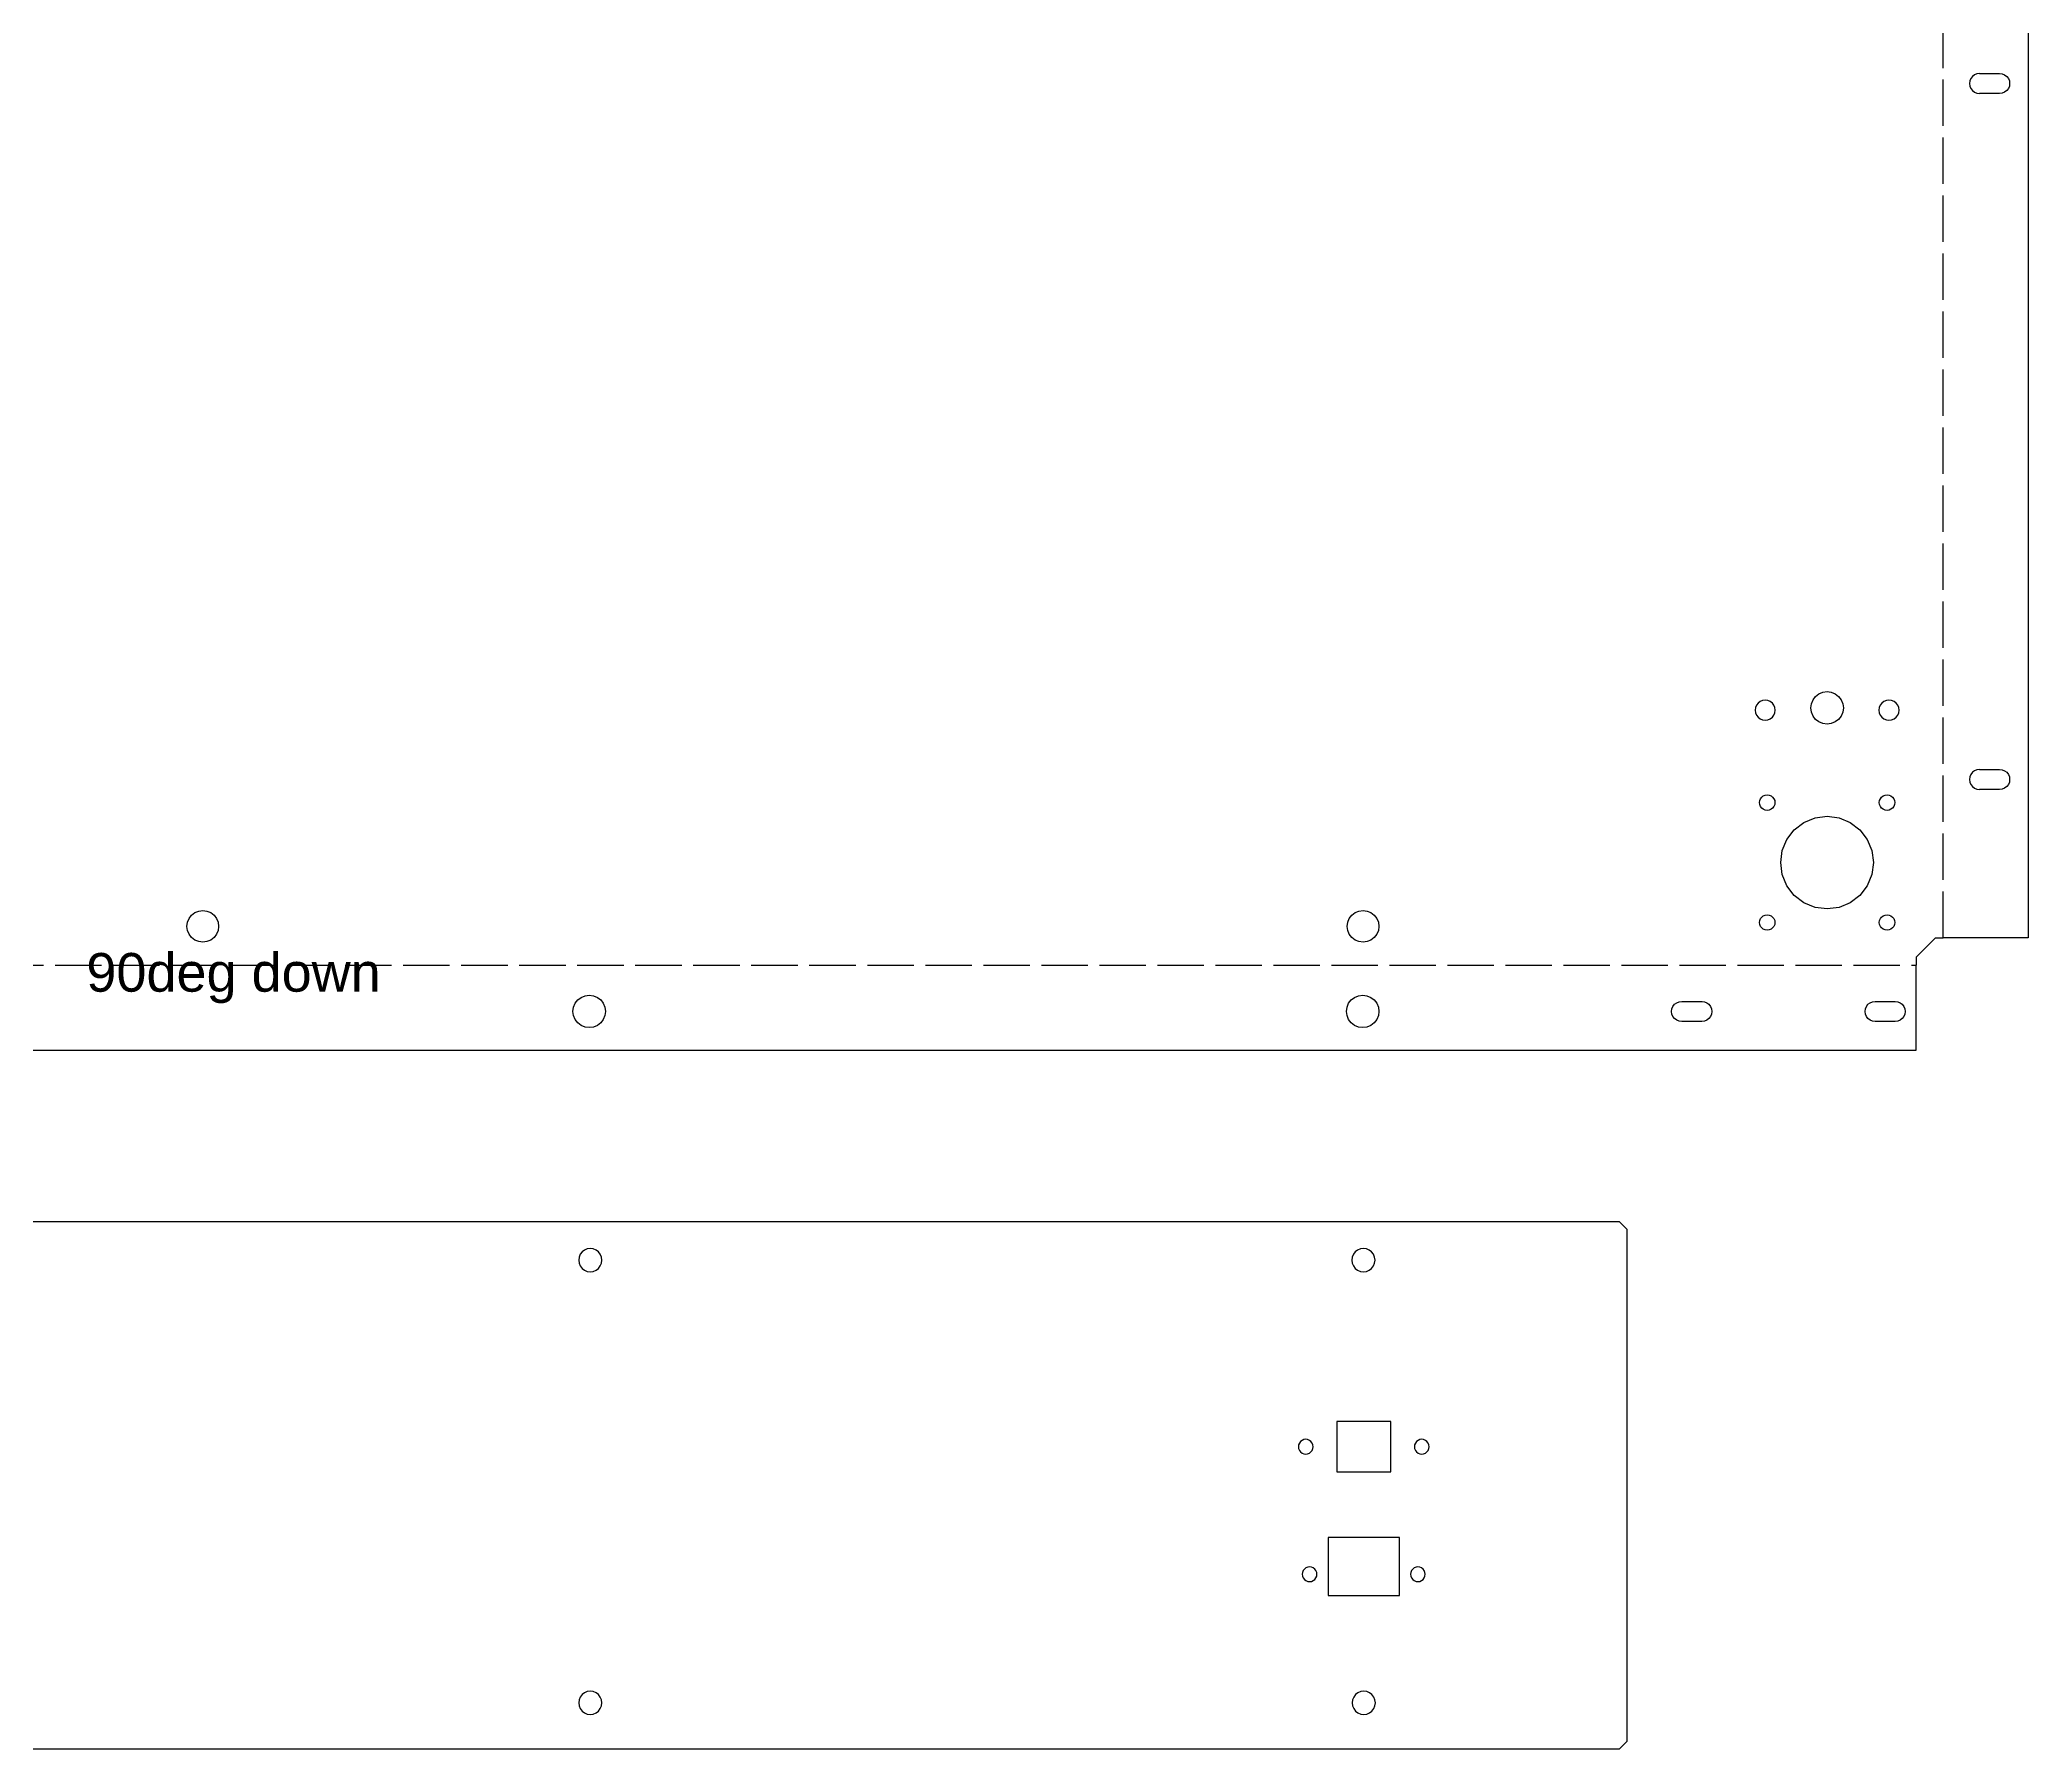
# Model space of a CAD drawing. Extents: x -1267 to 2080, y -21 to 4009.
# Drawn here: x -89 to 425, y 1127 to 1570 of the extents above; entities that cross this region are included whole.
import ezdxf

# ---------------------------------------------------------------- set-up
doc = ezdxf.new("R2010")
doc.units = 0
doc.linetypes.add('ACAD_ISO02W100', pattern=[15, 12, -3])
doc.layers.get('0').update_dxf_attribs({"true_color": 0xffffff})
doc.layers.add('Layer0', color=7, linetype='Continuous', true_color=0xffffff)
doc.styles.add('textstyle30', font='')
doc.styles.get('textstyle30').set_extended_font_data('Arial')

msp = doc.modelspace()

# ---------------------------------------------------------------- linework, layer by layer
at = {"layer": 'Layer0', "color": 2, "linetype": 'ACAD_ISO02W100', "true_color": 0xffff00}
for p, q in [((403.37, 1337.33, 0.05), (403.37, 1969.18, 0.05)), ((-489.8, 1330.33, 0.05), (396.37, 1330.33, 0.05))]:
    msp.add_line(p, q, dxfattribs=at)
at = {"layer": 'Layer0'}
for p, q in [((425.37, 1969.18, 0.05), (425.37, 1337.33, 0.05)), ((410.26, 1559, 0.05), (410.17, 1558.33, 0.05)), ((410.17, 1558.33, 0.05), (410.26, 1557.65, 0.05)), ((410.52, 1559.63, 0.05), (410.26, 1559, 0.05)), ((410.94, 1560.17, 0.05), (410.52, 1559.63, 0.05)), ((411.47, 1560.58, 0.05), (410.94, 1560.17, 0.05)), ((412.1, 1560.84, 0.05), (411.47, 1560.58, 0.05)), ((412.77, 1560.93, 0.05), (412.1, 1560.84, 0.05)), ((412.77, 1560.93, 0.05), (415.37, 1560.93, 0.05)), ((415.37, 1560.93, 0.05), (417.97, 1560.93, 0.05)), ((417.97, 1560.93, 0.05), (418.65, 1560.84, 0.05)), ((418.65, 1560.84, 0.05), (419.27, 1560.58, 0.05)), ((419.27, 1560.58, 0.05), (419.81, 1560.17, 0.05)), ((419.81, 1560.17, 0.05), (420.23, 1559.63, 0.05)), ((420.23, 1559.63, 0.05), (420.49, 1559, 0.05)), ((420.49, 1559, 0.05), (420.57, 1558.33, 0.05)), ((420.57, 1558.33, 0.05), (420.49, 1557.65, 0.05)), ((410.26, 1557.65, 0.05), (410.52, 1557.03, 0.05)), ((410.52, 1557.03, 0.05), (410.94, 1556.49, 0.05)), ((410.94, 1556.49, 0.05), (411.47, 1556.08, 0.05)), ((411.47, 1556.08, 0.05), (412.1, 1555.82, 0.05)), ((412.1, 1555.82, 0.05), (412.77, 1555.73, 0.05)), ((415.37, 1555.73, 0.05), (412.77, 1555.73, 0.05)), ((417.97, 1555.73, 0.05), (415.37, 1555.73, 0.05)), ((418.65, 1555.82, 0.05), (417.97, 1555.73, 0.05)), ((419.27, 1556.08, 0.05), (418.65, 1555.82, 0.05)), ((419.81, 1556.49, 0.05), (419.27, 1556.08, 0.05)), ((420.23, 1557.03, 0.05), (419.81, 1556.49, 0.05)), ((420.49, 1557.65, 0.05), (420.23, 1557.03, 0.05)), ((356.7, 1398.74, 0.05), (356.07, 1398.48, 0.05)), ((357.37, 1398.83, 0.05), (356.7, 1398.74, 0.05)), ((358.05, 1398.74, 0.05), (357.37, 1398.83, 0.05)), ((358.67, 1398.48, 0.05), (358.05, 1398.74, 0.05)), ((369.32, 1397.91, 0.05), (369.74, 1398.93, 0.05)), ((369.74, 1398.93, 0.05), (370.4, 1399.8, 0.05)), ((370.4, 1399.8, 0.05), (371.27, 1400.46, 0.05)), ((371.27, 1400.46, 0.05), (372.29, 1400.88, 0.05)), ((372.29, 1400.88, 0.05), (373.37, 1401.03, 0.05)), ((373.37, 1401.03, 0.05), (374.46, 1400.88, 0.05)), ((374.46, 1400.88, 0.05), (375.47, 1400.46, 0.05)), ((375.47, 1400.46, 0.05), (376.34, 1399.8, 0.05)), ((376.34, 1399.8, 0.05), (377.01, 1398.93, 0.05)), ((377.01, 1398.93, 0.05), (377.43, 1397.91, 0.05)), ((388.7, 1398.74, 0.05), (388.07, 1398.48, 0.05)), ((389.37, 1398.83, 0.05), (388.7, 1398.74, 0.05)), ((390.05, 1398.74, 0.05), (389.37, 1398.83, 0.05)), ((390.67, 1398.48, 0.05), (390.05, 1398.74, 0.05)), ((354.86, 1396.9, 0.05), (354.77, 1396.23, 0.05)), ((354.77, 1396.23, 0.05), (354.86, 1395.55, 0.05)), ((355.12, 1397.53, 0.05), (354.86, 1396.9, 0.05)), ((354.86, 1395.55, 0.05), (355.12, 1394.93, 0.05)), ((355.54, 1398.07, 0.05), (355.12, 1397.53, 0.05)), ((355.12, 1394.93, 0.05), (355.54, 1394.39, 0.05)), ((356.07, 1398.48, 0.05), (355.54, 1398.07, 0.05)), ((355.54, 1394.39, 0.05), (356.07, 1393.98, 0.05)), ((356.07, 1393.98, 0.05), (356.7, 1393.72, 0.05)), ((356.7, 1393.72, 0.05), (357.37, 1393.63, 0.05)), ((357.37, 1393.63, 0.05), (358.05, 1393.72, 0.05)), ((358.05, 1393.72, 0.05), (358.67, 1393.98, 0.05)), ((359.21, 1398.07, 0.05), (358.67, 1398.48, 0.05)), ((358.67, 1393.98, 0.05), (359.21, 1394.39, 0.05)), ((359.63, 1397.53, 0.05), (359.21, 1398.07, 0.05)), ((359.21, 1394.39, 0.05), (359.63, 1394.93, 0.05)), ((359.89, 1396.9, 0.05), (359.63, 1397.53, 0.05)), ((359.63, 1394.93, 0.05), (359.89, 1395.55, 0.05)), ((359.97, 1396.23, 0.05), (359.89, 1396.9, 0.05)), ((359.89, 1395.55, 0.05), (359.97, 1396.23, 0.05)), ((369.17, 1396.83, 0.05), (369.32, 1397.91, 0.05)), ((369.32, 1395.74, 0.05), (369.17, 1396.83, 0.05)), ((369.74, 1394.73, 0.05), (369.32, 1395.74, 0.05)), ((370.4, 1393.86, 0.05), (369.74, 1394.73, 0.05)), ((371.27, 1393.19, 0.05), (370.4, 1393.86, 0.05)), ((376.34, 1393.86, 0.05), (375.47, 1393.19, 0.05)), ((377.01, 1394.73, 0.05), (376.34, 1393.86, 0.05)), ((377.43, 1395.74, 0.05), (377.01, 1394.73, 0.05)), ((377.43, 1397.91, 0.05), (377.57, 1396.83, 0.05)), ((377.57, 1396.83, 0.05), (377.43, 1395.74, 0.05)), ((386.86, 1396.9, 0.05), (386.77, 1396.23, 0.05)), ((386.77, 1396.23, 0.05), (386.86, 1395.55, 0.05)), ((387.12, 1397.53, 0.05), (386.86, 1396.9, 0.05)), ((386.86, 1395.55, 0.05), (387.12, 1394.93, 0.05)), ((387.54, 1398.07, 0.05), (387.12, 1397.53, 0.05)), ((387.12, 1394.93, 0.05), (387.54, 1394.39, 0.05)), ((388.07, 1398.48, 0.05), (387.54, 1398.07, 0.05)), ((387.54, 1394.39, 0.05), (388.07, 1393.98, 0.05)), ((388.07, 1393.98, 0.05), (388.7, 1393.72, 0.05)), ((388.7, 1393.72, 0.05), (389.37, 1393.63, 0.05)), ((389.37, 1393.63, 0.05), (390.05, 1393.72, 0.05)), ((390.05, 1393.72, 0.05), (390.67, 1393.98, 0.05)), ((391.21, 1398.07, 0.05), (390.67, 1398.48, 0.05)), ((390.67, 1393.98, 0.05), (391.21, 1394.39, 0.05)), ((391.63, 1397.53, 0.05), (391.21, 1398.07, 0.05)), ((391.21, 1394.39, 0.05), (391.63, 1394.93, 0.05)), ((391.89, 1396.9, 0.05), (391.63, 1397.53, 0.05)), ((391.63, 1394.93, 0.05), (391.89, 1395.55, 0.05)), ((391.97, 1396.23, 0.05), (391.89, 1396.9, 0.05)), ((391.89, 1395.55, 0.05), (391.97, 1396.23, 0.05)), ((372.29, 1392.77, 0.05), (371.27, 1393.19, 0.05)), ((373.37, 1392.63, 0.05), (372.29, 1392.77, 0.05)), ((374.46, 1392.77, 0.05), (373.37, 1392.63, 0.05)), ((375.47, 1393.19, 0.05), (374.46, 1392.77, 0.05)), ((410.26, 1379, 0.05), (410.17, 1378.33, 0.05)), ((410.17, 1378.33, 0.05), (410.26, 1377.65, 0.05)), ((410.52, 1379.63, 0.05), (410.26, 1379, 0.05)), ((410.94, 1380.17, 0.05), (410.52, 1379.63, 0.05)), ((411.47, 1380.58, 0.05), (410.94, 1380.17, 0.05)), ((412.1, 1380.84, 0.05), (411.47, 1380.58, 0.05)), ((412.77, 1380.93, 0.05), (412.1, 1380.84, 0.05)), ((412.77, 1380.93, 0.05), (415.37, 1380.93, 0.05)), ((415.37, 1380.93, 0.05), (417.97, 1380.93, 0.05)), ((417.97, 1380.93, 0.05), (418.65, 1380.84, 0.05)), ((418.65, 1380.84, 0.05), (419.27, 1380.58, 0.05)), ((419.27, 1380.58, 0.05), (419.81, 1380.17, 0.05)), ((419.81, 1380.17, 0.05), (420.23, 1379.63, 0.05)), ((420.23, 1379.63, 0.05), (420.49, 1379, 0.05)), ((420.49, 1379, 0.05), (420.57, 1378.33, 0.05)), ((420.57, 1378.33, 0.05), (420.49, 1377.65, 0.05)), ((355.87, 1372.33, 0.05), (355.94, 1372.84, 0.05)), ((355.94, 1372.84, 0.05), (356.14, 1373.33, 0.05)), ((356.14, 1373.33, 0.05), (356.46, 1373.74, 0.05)), ((356.46, 1373.74, 0.05), (356.87, 1374.06, 0.05)), ((356.87, 1374.06, 0.05), (357.36, 1374.26, 0.05)), ((357.36, 1374.26, 0.05), (357.87, 1374.33, 0.05)), ((357.87, 1374.33, 0.05), (358.39, 1374.26, 0.05)), ((358.39, 1374.26, 0.05), (358.87, 1374.06, 0.05)), ((358.87, 1374.06, 0.05), (359.29, 1373.74, 0.05)), ((359.29, 1373.74, 0.05), (359.61, 1373.33, 0.05)), ((359.61, 1373.33, 0.05), (359.81, 1372.84, 0.05)), ((359.81, 1372.84, 0.05), (359.87, 1372.33, 0.05)), ((386.87, 1372.33, 0.05), (386.94, 1372.84, 0.05)), ((386.94, 1372.84, 0.05), (387.14, 1373.33, 0.05)), ((387.14, 1373.33, 0.05), (387.46, 1373.74, 0.05)), ((387.46, 1373.74, 0.05), (387.87, 1374.06, 0.05)), ((387.87, 1374.06, 0.05), (388.36, 1374.26, 0.05)), ((388.36, 1374.26, 0.05), (388.87, 1374.33, 0.05)), ((388.87, 1374.33, 0.05), (389.39, 1374.26, 0.05)), ((389.39, 1374.26, 0.05), (389.87, 1374.06, 0.05)), ((389.87, 1374.06, 0.05), (390.29, 1373.74, 0.05)), ((390.29, 1373.74, 0.05), (390.61, 1373.33, 0.05)), ((390.61, 1373.33, 0.05), (390.81, 1372.84, 0.05)), ((390.81, 1372.84, 0.05), (390.87, 1372.33, 0.05)), ((410.26, 1377.65, 0.05), (410.52, 1377.03, 0.05)), ((410.52, 1377.03, 0.05), (410.94, 1376.49, 0.05)), ((410.94, 1376.49, 0.05), (411.47, 1376.08, 0.05)), ((411.47, 1376.08, 0.05), (412.1, 1375.82, 0.05)), ((412.1, 1375.82, 0.05), (412.77, 1375.73, 0.05)), ((415.37, 1375.73, 0.05), (412.77, 1375.73, 0.05)), ((417.97, 1375.73, 0.05), (415.37, 1375.73, 0.05)), ((418.65, 1375.82, 0.05), (417.97, 1375.73, 0.05)), ((419.27, 1376.08, 0.05), (418.65, 1375.82, 0.05)), ((419.81, 1376.49, 0.05), (419.27, 1376.08, 0.05)), ((420.23, 1377.03, 0.05), (419.81, 1376.49, 0.05)), ((420.49, 1377.65, 0.05), (420.23, 1377.03, 0.05)), ((355.94, 1371.81, 0.05), (355.87, 1372.33, 0.05)), ((356.14, 1371.33, 0.05), (355.94, 1371.81, 0.05)), ((356.46, 1370.91, 0.05), (356.14, 1371.33, 0.05)), ((356.87, 1370.6, 0.05), (356.46, 1370.91, 0.05)), ((357.36, 1370.4, 0.05), (356.87, 1370.6, 0.05)), ((357.87, 1370.33, 0.05), (357.36, 1370.4, 0.05)), ((358.39, 1370.4, 0.05), (357.87, 1370.33, 0.05)), ((358.87, 1370.6, 0.05), (358.39, 1370.4, 0.05)), ((359.29, 1370.91, 0.05), (358.87, 1370.6, 0.05)), ((359.61, 1371.33, 0.05), (359.29, 1370.91, 0.05)), ((359.81, 1371.81, 0.05), (359.61, 1371.33, 0.05)), ((359.87, 1372.33, 0.05), (359.81, 1371.81, 0.05)), ((367.37, 1367.22, 0.05), (370.27, 1368.42, 0.05)), ((370.27, 1368.42, 0.05), (373.37, 1368.83, 0.05)), ((373.37, 1368.83, 0.05), (376.48, 1368.42, 0.05)), ((376.48, 1368.42, 0.05), (379.37, 1367.22, 0.05)), ((386.94, 1371.81, 0.05), (386.87, 1372.33, 0.05)), ((387.14, 1371.33, 0.05), (386.94, 1371.81, 0.05)), ((387.46, 1370.91, 0.05), (387.14, 1371.33, 0.05)), ((387.87, 1370.6, 0.05), (387.46, 1370.91, 0.05)), ((388.36, 1370.4, 0.05), (387.87, 1370.6, 0.05)), ((388.87, 1370.33, 0.05), (388.36, 1370.4, 0.05)), ((389.39, 1370.4, 0.05), (388.87, 1370.33, 0.05)), ((389.87, 1370.6, 0.05), (389.39, 1370.4, 0.05)), ((390.29, 1370.91, 0.05), (389.87, 1370.6, 0.05)), ((390.61, 1371.33, 0.05), (390.29, 1370.91, 0.05)), ((390.81, 1371.81, 0.05), (390.61, 1371.33, 0.05)), ((390.87, 1372.33, 0.05), (390.81, 1371.81, 0.05)), ((361.78, 1359.93, 0.05), (362.98, 1362.83, 0.05)), ((362.98, 1362.83, 0.05), (364.89, 1365.31, 0.05)), ((364.89, 1365.31, 0.05), (367.37, 1367.22, 0.05)), ((379.37, 1367.22, 0.05), (381.86, 1365.31, 0.05)), ((381.86, 1365.31, 0.05), (383.77, 1362.83, 0.05)), ((383.77, 1362.83, 0.05), (384.97, 1359.93, 0.05)), ((361.37, 1356.83, 0.05), (361.78, 1359.93, 0.05)), ((384.97, 1359.93, 0.05), (385.37, 1356.83, 0.05)), ((361.78, 1353.72, 0.05), (361.37, 1356.83, 0.05)), ((362.98, 1350.83, 0.05), (361.78, 1353.72, 0.05)), ((384.97, 1353.72, 0.05), (383.77, 1350.83, 0.05)), ((385.37, 1356.83, 0.05), (384.97, 1353.72, 0.05)), ((364.89, 1348.34, 0.05), (362.98, 1350.83, 0.05)), ((367.37, 1346.43, 0.05), (364.89, 1348.34, 0.05)), ((381.86, 1348.34, 0.05), (379.37, 1346.43, 0.05)), ((383.77, 1350.83, 0.05), (381.86, 1348.34, 0.05)), ((-50.59, 1341.39, 0.05), (-50.18, 1342.38, 0.05)), ((-50.18, 1342.38, 0.05), (-49.52, 1343.23, 0.05)), ((-49.52, 1343.23, 0.05), (-48.68, 1343.88, 0.05)), ((-48.68, 1343.88, 0.05), (-47.69, 1344.29, 0.05)), ((-47.69, 1344.29, 0.05), (-46.63, 1344.43, 0.05)), ((-46.63, 1344.43, 0.05), (-45.56, 1344.29, 0.05)), ((-45.56, 1344.29, 0.05), (-44.58, 1343.88, 0.05)), ((-44.58, 1343.88, 0.05), (-43.73, 1343.23, 0.05)), ((-43.73, 1343.23, 0.05), (-43.07, 1342.38, 0.05)), ((-43.07, 1342.38, 0.05), (-42.67, 1341.39, 0.05)), ((249.41, 1341.39, 0.05), (249.82, 1342.38, 0.05)), ((249.82, 1342.38, 0.05), (250.48, 1343.23, 0.05)), ((250.48, 1343.23, 0.05), (251.32, 1343.88, 0.05)), ((251.32, 1343.88, 0.05), (252.31, 1344.29, 0.05)), ((252.31, 1344.29, 0.05), (253.37, 1344.43, 0.05)), ((253.37, 1344.43, 0.05), (254.44, 1344.29, 0.05)), ((254.44, 1344.29, 0.05), (255.42, 1343.88, 0.05)), ((255.42, 1343.88, 0.05), (256.27, 1343.23, 0.05)), ((256.27, 1343.23, 0.05), (256.93, 1342.38, 0.05)), ((256.93, 1342.38, 0.05), (257.33, 1341.39, 0.05)), ((355.94, 1341.84, 0.05), (356.14, 1342.33, 0.05)), ((356.14, 1342.33, 0.05), (356.46, 1342.74, 0.05)), ((356.46, 1342.74, 0.05), (356.87, 1343.06, 0.05)), ((356.87, 1343.06, 0.05), (357.36, 1343.26, 0.05)), ((357.36, 1343.26, 0.05), (357.87, 1343.33, 0.05)), ((357.87, 1343.33, 0.05), (358.39, 1343.26, 0.05)), ((358.39, 1343.26, 0.05), (358.87, 1343.06, 0.05)), ((358.87, 1343.06, 0.05), (359.29, 1342.74, 0.05)), ((359.29, 1342.74, 0.05), (359.61, 1342.33, 0.05)), ((359.61, 1342.33, 0.05), (359.81, 1341.84, 0.05)), ((370.27, 1345.24, 0.05), (367.37, 1346.43, 0.05)), ((373.37, 1344.83, 0.05), (370.27, 1345.24, 0.05)), ((376.48, 1345.24, 0.05), (373.37, 1344.83, 0.05)), ((379.37, 1346.43, 0.05), (376.48, 1345.24, 0.05)), ((386.94, 1341.84, 0.05), (387.14, 1342.33, 0.05)), ((387.14, 1342.33, 0.05), (387.46, 1342.74, 0.05)), ((387.46, 1342.74, 0.05), (387.87, 1343.06, 0.05)), ((387.87, 1343.06, 0.05), (388.36, 1343.26, 0.05)), ((388.36, 1343.26, 0.05), (388.87, 1343.33, 0.05)), ((388.87, 1343.33, 0.05), (389.39, 1343.26, 0.05)), ((389.39, 1343.26, 0.05), (389.87, 1343.06, 0.05)), ((389.87, 1343.06, 0.05), (390.29, 1342.74, 0.05)), ((390.29, 1342.74, 0.05), (390.61, 1342.33, 0.05)), ((390.61, 1342.33, 0.05), (390.81, 1341.84, 0.05)), ((-50.73, 1340.33, 0.05), (-50.59, 1341.39, 0.05)), ((-50.59, 1339.27, 0.05), (-50.73, 1340.33, 0.05)), ((-50.18, 1338.28, 0.05), (-50.59, 1339.27, 0.05)), ((-49.52, 1337.43, 0.05), (-50.18, 1338.28, 0.05)), ((-48.68, 1336.78, 0.05), (-49.52, 1337.43, 0.05)), ((-43.73, 1337.43, 0.05), (-44.58, 1336.78, 0.05)), ((-43.07, 1338.28, 0.05), (-43.73, 1337.43, 0.05)), ((-42.67, 1339.27, 0.05), (-43.07, 1338.28, 0.05)), ((-42.67, 1341.39, 0.05), (-42.53, 1340.33, 0.05)), ((-42.53, 1340.33, 0.05), (-42.67, 1339.27, 0.05)), ((249.27, 1340.33, 0.05), (249.41, 1341.39, 0.05)), ((249.41, 1339.27, 0.05), (249.27, 1340.33, 0.05)), ((249.82, 1338.28, 0.05), (249.41, 1339.27, 0.05)), ((250.48, 1337.43, 0.05), (249.82, 1338.28, 0.05)), ((251.32, 1336.78, 0.05), (250.48, 1337.43, 0.05)), ((256.27, 1337.43, 0.05), (255.42, 1336.78, 0.05)), ((256.93, 1338.28, 0.05), (256.27, 1337.43, 0.05)), ((257.33, 1339.27, 0.05), (256.93, 1338.28, 0.05)), ((257.33, 1341.39, 0.05), (257.47, 1340.33, 0.05)), ((257.47, 1340.33, 0.05), (257.33, 1339.27, 0.05)), ((355.87, 1341.33, 0.05), (355.94, 1341.84, 0.05)), ((355.94, 1340.81, 0.05), (355.87, 1341.33, 0.05)), ((356.14, 1340.33, 0.05), (355.94, 1340.81, 0.05)), ((356.46, 1339.91, 0.05), (356.14, 1340.33, 0.05)), ((356.87, 1339.6, 0.05), (356.46, 1339.91, 0.05)), ((357.36, 1339.4, 0.05), (356.87, 1339.6, 0.05)), ((357.87, 1339.33, 0.05), (357.36, 1339.4, 0.05)), ((358.39, 1339.4, 0.05), (357.87, 1339.33, 0.05)), ((358.87, 1339.6, 0.05), (358.39, 1339.4, 0.05)), ((359.29, 1339.91, 0.05), (358.87, 1339.6, 0.05)), ((359.61, 1340.33, 0.05), (359.29, 1339.91, 0.05)), ((359.81, 1340.81, 0.05), (359.61, 1340.33, 0.05)), ((359.81, 1341.84, 0.05), (359.87, 1341.33, 0.05)), ((359.87, 1341.33, 0.05), (359.81, 1340.81, 0.05)), ((386.87, 1341.33, 0.05), (386.94, 1341.84, 0.05)), ((386.94, 1340.81, 0.05), (386.87, 1341.33, 0.05)), ((387.14, 1340.33, 0.05), (386.94, 1340.81, 0.05)), ((387.46, 1339.91, 0.05), (387.14, 1340.33, 0.05)), ((387.87, 1339.6, 0.05), (387.46, 1339.91, 0.05)), ((388.36, 1339.4, 0.05), (387.87, 1339.6, 0.05)), ((388.87, 1339.33, 0.05), (388.36, 1339.4, 0.05)), ((389.39, 1339.4, 0.05), (388.87, 1339.33, 0.05)), ((389.87, 1339.6, 0.05), (389.39, 1339.4, 0.05)), ((390.29, 1339.91, 0.05), (389.87, 1339.6, 0.05)), ((390.61, 1340.33, 0.05), (390.29, 1339.91, 0.05)), ((390.81, 1340.81, 0.05), (390.61, 1340.33, 0.05)), ((390.81, 1341.84, 0.05), (390.87, 1341.33, 0.05)), ((390.87, 1341.33, 0.05), (390.81, 1340.81, 0.05)), ((396.37, 1332.33, 0.05), (401.37, 1337.33, 0.05)), ((401.37, 1337.33, 0.05), (403.37, 1337.33, 0.05)), ((425.37, 1337.33, 0.05), (403.37, 1337.33, 0.05)), ((-47.69, 1336.37, 0.05), (-48.68, 1336.78, 0.05)), ((-46.63, 1336.23, 0.05), (-47.69, 1336.37, 0.05)), ((-45.56, 1336.37, 0.05), (-46.63, 1336.23, 0.05)), ((-44.58, 1336.78, 0.05), (-45.56, 1336.37, 0.05)), ((252.31, 1336.37, 0.05), (251.32, 1336.78, 0.05)), ((253.37, 1336.23, 0.05), (252.31, 1336.37, 0.05)), ((254.44, 1336.37, 0.05), (253.37, 1336.23, 0.05)), ((255.42, 1336.78, 0.05), (254.44, 1336.37, 0.05)), ((396.37, 1332.33, 0.05), (396.37, 1330.33, 0.05)), ((396.37, 1308.33, 0.05), (396.37, 1330.33, 0.05)), ((50.32, 1321.3, 0.05), (51.19, 1321.96, 0.05)), ((51.19, 1321.96, 0.05), (52.2, 1322.38, 0.05)), ((52.2, 1322.38, 0.05), (53.29, 1322.53, 0.05)), ((53.29, 1322.53, 0.05), (54.37, 1322.38, 0.05)), ((54.37, 1322.38, 0.05), (55.39, 1321.96, 0.05)), ((55.39, 1321.96, 0.05), (56.26, 1321.3, 0.05)), ((250.32, 1321.3, 0.05), (251.19, 1321.96, 0.05)), ((251.19, 1321.96, 0.05), (252.2, 1322.38, 0.05)), ((252.2, 1322.38, 0.05), (253.29, 1322.53, 0.05)), ((253.29, 1322.53, 0.05), (254.37, 1322.38, 0.05)), ((254.37, 1322.38, 0.05), (255.39, 1321.96, 0.05)), ((255.39, 1321.96, 0.05), (256.26, 1321.3, 0.05)), ((49.09, 1318.33, 0.05), (49.23, 1319.41, 0.05)), ((49.23, 1317.24, 0.05), (49.09, 1318.33, 0.05)), ((49.23, 1319.41, 0.05), (49.65, 1320.43, 0.05)), ((49.65, 1316.23, 0.05), (49.23, 1317.24, 0.05)), ((49.65, 1320.43, 0.05), (50.32, 1321.3, 0.05)), ((56.26, 1321.3, 0.05), (56.93, 1320.43, 0.05)), ((56.93, 1320.43, 0.05), (57.34, 1319.41, 0.05)), ((57.34, 1317.24, 0.05), (56.93, 1316.23, 0.05)), ((57.34, 1319.41, 0.05), (57.49, 1318.33, 0.05)), ((57.49, 1318.33, 0.05), (57.34, 1317.24, 0.05)), ((249.09, 1318.33, 0.05), (249.23, 1319.41, 0.05)), ((249.23, 1317.24, 0.05), (249.09, 1318.33, 0.05)), ((249.23, 1319.41, 0.05), (249.65, 1320.43, 0.05)), ((249.65, 1316.23, 0.05), (249.23, 1317.24, 0.05)), ((249.65, 1320.43, 0.05), (250.32, 1321.3, 0.05)), ((256.26, 1321.3, 0.05), (256.93, 1320.43, 0.05)), ((256.93, 1320.43, 0.05), (257.34, 1319.41, 0.05)), ((257.34, 1317.24, 0.05), (256.93, 1316.23, 0.05)), ((257.34, 1319.41, 0.05), (257.49, 1318.33, 0.05)), ((257.49, 1318.33, 0.05), (257.34, 1317.24, 0.05)), ((333.17, 1318.33, 0.05), (333.26, 1319, 0.05)), ((333.26, 1317.65, 0.05), (333.17, 1318.33, 0.05)), ((333.26, 1319, 0.05), (333.52, 1319.63, 0.05)), ((333.52, 1317.03, 0.05), (333.26, 1317.65, 0.05)), ((333.52, 1319.63, 0.05), (333.94, 1320.17, 0.05)), ((333.94, 1316.49, 0.05), (333.52, 1317.03, 0.05)), ((333.94, 1320.17, 0.05), (334.47, 1320.58, 0.05)), ((334.47, 1316.08, 0.05), (333.94, 1316.49, 0.05)), ((334.47, 1320.58, 0.05), (335.1, 1320.84, 0.05)), ((335.1, 1320.84, 0.05), (335.77, 1320.93, 0.05)), ((335.77, 1320.93, 0.05), (338.37, 1320.93, 0.05)), ((338.37, 1320.93, 0.05), (340.97, 1320.93, 0.05)), ((340.97, 1320.93, 0.05), (341.07, 1320.93, 0.05)), ((341.07, 1320.93, 0.05), (341.65, 1320.84, 0.05)), ((341.65, 1320.84, 0.05), (342.27, 1320.58, 0.05)), ((342.27, 1320.58, 0.05), (342.81, 1320.17, 0.05)), ((342.81, 1316.49, 0.05), (342.27, 1316.08, 0.05)), ((342.81, 1320.17, 0.05), (343.23, 1319.63, 0.05)), ((343.23, 1317.03, 0.05), (342.81, 1316.49, 0.05)), ((343.23, 1319.63, 0.05), (343.49, 1319, 0.05)), ((343.49, 1317.65, 0.05), (343.23, 1317.03, 0.05)), ((343.49, 1319, 0.05), (343.57, 1318.33, 0.05)), ((343.57, 1318.33, 0.05), (343.49, 1317.65, 0.05)), ((383.17, 1318.33, 0.05), (383.26, 1319, 0.05)), ((383.26, 1317.65, 0.05), (383.17, 1318.33, 0.05)), ((383.26, 1319, 0.05), (383.52, 1319.63, 0.05)), ((383.52, 1317.03, 0.05), (383.26, 1317.65, 0.05)), ((383.52, 1319.63, 0.05), (383.94, 1320.17, 0.05)), ((383.94, 1316.49, 0.05), (383.52, 1317.03, 0.05)), ((383.94, 1320.17, 0.05), (384.47, 1320.58, 0.05)), ((384.47, 1316.08, 0.05), (383.94, 1316.49, 0.05)), ((384.47, 1320.58, 0.05), (385.1, 1320.84, 0.05)), ((385.1, 1320.84, 0.05), (385.77, 1320.93, 0.05)), ((385.77, 1320.93, 0.05), (388.37, 1320.93, 0.05)), ((388.37, 1320.93, 0.05), (390.97, 1320.93, 0.05)), ((390.97, 1320.93, 0.05), (391.65, 1320.84, 0.05)), ((391.65, 1320.84, 0.05), (392.27, 1320.58, 0.05)), ((392.27, 1320.58, 0.05), (392.81, 1320.17, 0.05)), ((392.81, 1316.49, 0.05), (392.27, 1316.08, 0.05)), ((392.81, 1320.17, 0.05), (393.23, 1319.63, 0.05)), ((393.23, 1317.03, 0.05), (392.81, 1316.49, 0.05)), ((393.23, 1319.63, 0.05), (393.49, 1319, 0.05)), ((393.49, 1317.65, 0.05), (393.23, 1317.03, 0.05)), ((393.49, 1319, 0.05), (393.57, 1318.33, 0.05)), ((393.57, 1318.33, 0.05), (393.49, 1317.65, 0.05)), ((50.32, 1315.36, 0.05), (49.65, 1316.23, 0.05)), ((51.19, 1314.69, 0.05), (50.32, 1315.36, 0.05)), ((52.2, 1314.27, 0.05), (51.19, 1314.69, 0.05)), ((53.29, 1314.13, 0.05), (52.2, 1314.27, 0.05)), ((54.37, 1314.27, 0.05), (53.29, 1314.13, 0.05)), ((55.39, 1314.69, 0.05), (54.37, 1314.27, 0.05)), ((56.26, 1315.36, 0.05), (55.39, 1314.69, 0.05)), ((56.93, 1316.23, 0.05), (56.26, 1315.36, 0.05)), ((250.32, 1315.36, 0.05), (249.65, 1316.23, 0.05)), ((251.19, 1314.69, 0.05), (250.32, 1315.36, 0.05)), ((252.2, 1314.27, 0.05), (251.19, 1314.69, 0.05)), ((253.29, 1314.13, 0.05), (252.2, 1314.27, 0.05)), ((254.37, 1314.27, 0.05), (253.29, 1314.13, 0.05)), ((255.39, 1314.69, 0.05), (254.37, 1314.27, 0.05)), ((256.26, 1315.36, 0.05), (255.39, 1314.69, 0.05)), ((256.93, 1316.23, 0.05), (256.26, 1315.36, 0.05)), ((335.1, 1315.82, 0.05), (334.47, 1316.08, 0.05)), ((335.77, 1315.73, 0.05), (335.1, 1315.82, 0.05)), ((338.37, 1315.73, 0.05), (335.77, 1315.73, 0.05)), ((340.97, 1315.73, 0.05), (338.37, 1315.73, 0.05)), ((341.65, 1315.82, 0.05), (340.97, 1315.73, 0.05)), ((342.27, 1316.08, 0.05), (341.65, 1315.82, 0.05)), ((385.1, 1315.82, 0.05), (384.47, 1316.08, 0.05)), ((385.77, 1315.73, 0.05), (385.1, 1315.82, 0.05)), ((388.37, 1315.73, 0.05), (385.77, 1315.73, 0.05)), ((390.97, 1315.73, 0.05), (388.37, 1315.73, 0.05)), ((391.65, 1315.82, 0.05), (390.97, 1315.73, 0.05)), ((392.27, 1316.08, 0.05), (391.65, 1315.82, 0.05)), ((-489.8, 1308.33, 0.05), (396.37, 1308.33, 0.05)), ((-412.44, 1264, 0.05), (319.56, 1264, 0.05)), ((321.56, 1262, 0.05), (319.56, 1264, 0.05)), ((321.56, 1262, 0.05), (321.56, 1129.5, 0.05)), ((50.66, 1254.77, 0.05), (50.56, 1254, 0.05)), ((50.96, 1255.5, 0.05), (50.66, 1254.77, 0.05)), ((51.44, 1256.12, 0.05), (50.96, 1255.5, 0.05)), ((52.06, 1256.59, 0.05), (51.44, 1256.12, 0.05)), ((52.78, 1256.89, 0.05), (52.06, 1256.59, 0.05)), ((53.56, 1257, 0.05), (52.78, 1256.89, 0.05)), ((54.34, 1256.89, 0.05), (53.56, 1257, 0.05)), ((55.06, 1256.59, 0.05), (54.34, 1256.89, 0.05)), ((55.68, 1256.12, 0.05), (55.06, 1256.59, 0.05)), ((56.16, 1255.5, 0.05), (55.68, 1256.12, 0.05)), ((56.46, 1254.77, 0.05), (56.16, 1255.5, 0.05)), ((56.56, 1254, 0.05), (56.46, 1254.77, 0.05)), ((250.58, 1254.77, 0.05), (250.47, 1254, 0.05)), ((250.88, 1255.5, 0.05), (250.58, 1254.77, 0.05)), ((251.35, 1256.12, 0.05), (250.88, 1255.5, 0.05)), ((251.97, 1256.59, 0.05), (251.35, 1256.12, 0.05)), ((252.7, 1256.89, 0.05), (251.97, 1256.59, 0.05)), ((253.47, 1257, 0.05), (252.7, 1256.89, 0.05)), ((254.25, 1256.89, 0.05), (253.47, 1257, 0.05)), ((254.97, 1256.59, 0.05), (254.25, 1256.89, 0.05)), ((255.59, 1256.12, 0.05), (254.97, 1256.59, 0.05)), ((256.07, 1255.5, 0.05), (255.59, 1256.12, 0.05)), ((256.37, 1254.77, 0.05), (256.07, 1255.5, 0.05)), ((256.47, 1254, 0.05), (256.37, 1254.77, 0.05)), ((50.56, 1254, 0.05), (50.66, 1253.22, 0.05)), ((50.66, 1253.22, 0.05), (50.96, 1252.5, 0.05)), ((50.96, 1252.5, 0.05), (51.44, 1251.87, 0.05)), ((51.44, 1251.87, 0.05), (52.06, 1251.4, 0.05)), ((52.06, 1251.4, 0.05), (52.78, 1251.1, 0.05)), ((52.78, 1251.1, 0.05), (53.56, 1251, 0.05)), ((53.56, 1251, 0.05), (54.34, 1251.1, 0.05)), ((54.34, 1251.1, 0.05), (55.06, 1251.4, 0.05)), ((55.06, 1251.4, 0.05), (55.68, 1251.87, 0.05)), ((55.68, 1251.87, 0.05), (56.16, 1252.5, 0.05)), ((56.16, 1252.5, 0.05), (56.46, 1253.22, 0.05)), ((56.46, 1253.22, 0.05), (56.56, 1254, 0.05)), ((250.47, 1254, 0.05), (250.58, 1253.22, 0.05)), ((250.58, 1253.22, 0.05), (250.88, 1252.5, 0.05)), ((250.88, 1252.5, 0.05), (251.35, 1251.87, 0.05)), ((251.35, 1251.87, 0.05), (251.97, 1251.4, 0.05)), ((251.97, 1251.4, 0.05), (252.7, 1251.1, 0.05)), ((252.7, 1251.1, 0.05), (253.47, 1251, 0.05)), ((253.47, 1251, 0.05), (254.25, 1251.1, 0.05)), ((254.25, 1251.1, 0.05), (254.97, 1251.4, 0.05)), ((254.97, 1251.4, 0.05), (255.59, 1251.87, 0.05)), ((255.59, 1251.87, 0.05), (256.07, 1252.5, 0.05)), ((256.07, 1252.5, 0.05), (256.37, 1253.22, 0.05)), ((256.37, 1253.22, 0.05), (256.47, 1254, 0.05)), ((246.56, 1212.25, 0.05), (246.56, 1199.25, 0.05)), ((260.56, 1212.25, 0.05), (246.56, 1212.25, 0.05)), ((260.56, 1199.25, 0.05), (260.56, 1212.25, 0.05)), ((236.72, 1206.24, 0.05), (236.66, 1205.75, 0.05)), ((236.66, 1205.75, 0.05), (236.72, 1205.25, 0.05)), ((236.91, 1206.7, 0.05), (236.72, 1206.24, 0.05)), ((236.72, 1205.25, 0.05), (236.91, 1204.8, 0.05)), ((237.22, 1207.09, 0.05), (236.91, 1206.7, 0.05)), ((236.91, 1204.8, 0.05), (237.22, 1204.4, 0.05)), ((237.61, 1207.39, 0.05), (237.22, 1207.09, 0.05)), ((237.22, 1204.4, 0.05), (237.61, 1204.1, 0.05)), ((238.07, 1207.58, 0.05), (237.61, 1207.39, 0.05)), ((237.61, 1204.1, 0.05), (238.07, 1203.91, 0.05)), ((238.56, 1207.65, 0.05), (238.07, 1207.58, 0.05)), ((238.07, 1203.91, 0.05), (238.56, 1203.85, 0.05)), ((239.05, 1207.58, 0.05), (238.56, 1207.65, 0.05)), ((238.56, 1203.85, 0.05), (239.05, 1203.91, 0.05)), ((239.51, 1207.39, 0.05), (239.05, 1207.58, 0.05)), ((239.05, 1203.91, 0.05), (239.51, 1204.1, 0.05)), ((239.9, 1207.09, 0.05), (239.51, 1207.39, 0.05)), ((239.51, 1204.1, 0.05), (239.9, 1204.4, 0.05)), ((240.21, 1206.7, 0.05), (239.9, 1207.09, 0.05)), ((239.9, 1204.4, 0.05), (240.21, 1204.8, 0.05)), ((240.39, 1206.24, 0.05), (240.21, 1206.7, 0.05)), ((240.21, 1204.8, 0.05), (240.39, 1205.25, 0.05)), ((240.46, 1205.75, 0.05), (240.39, 1206.24, 0.05)), ((240.39, 1205.25, 0.05), (240.46, 1205.75, 0.05)), ((266.72, 1206.24, 0.05), (266.66, 1205.74, 0.05)), ((266.66, 1205.74, 0.05), (266.72, 1205.25, 0.05)), ((266.91, 1206.69, 0.05), (266.72, 1206.24, 0.05)), ((266.72, 1205.25, 0.05), (266.92, 1204.79, 0.05)), ((267.21, 1207.09, 0.05), (266.91, 1206.69, 0.05)), ((266.92, 1204.79, 0.05), (267.22, 1204.4, 0.05)), ((267.61, 1207.39, 0.05), (267.21, 1207.09, 0.05)), ((267.22, 1204.4, 0.05), (267.61, 1204.1, 0.05)), ((268.07, 1207.58, 0.05), (267.61, 1207.39, 0.05)), ((267.61, 1204.1, 0.05), (268.07, 1203.91, 0.05)), ((268.56, 1207.65, 0.05), (268.07, 1207.58, 0.05)), ((268.07, 1203.91, 0.05), (268.56, 1203.85, 0.05)), ((269.05, 1207.58, 0.05), (268.56, 1207.65, 0.05)), ((268.56, 1203.85, 0.05), (269.05, 1203.91, 0.05)), ((269.51, 1207.39, 0.05), (269.05, 1207.58, 0.05)), ((269.05, 1203.91, 0.05), (269.51, 1204.1, 0.05)), ((269.9, 1207.09, 0.05), (269.51, 1207.39, 0.05)), ((269.51, 1204.1, 0.05), (269.9, 1204.4, 0.05)), ((270.2, 1206.7, 0.05), (269.9, 1207.09, 0.05)), ((269.9, 1204.4, 0.05), (270.21, 1204.8, 0.05)), ((270.39, 1206.24, 0.05), (270.2, 1206.7, 0.05)), ((270.21, 1204.8, 0.05), (270.4, 1205.26, 0.05)), ((270.46, 1205.75, 0.05), (270.39, 1206.24, 0.05)), ((270.4, 1205.26, 0.05), (270.46, 1205.75, 0.05)), ((246.56, 1199.25, 0.05), (260.56, 1199.25, 0.05)), ((262.76, 1182.25, 0.05), (244.36, 1182.25, 0.05)), ((244.36, 1182.25, 0.05), (244.36, 1167.25, 0.05)), ((262.76, 1167.25, 0.05), (262.76, 1182.25, 0.05)), ((237.72, 1173.24, 0.05), (237.66, 1172.75, 0.05)), ((237.66, 1172.75, 0.05), (237.72, 1172.25, 0.05)), ((237.91, 1173.7, 0.05), (237.72, 1173.24, 0.05)), ((238.22, 1174.09, 0.05), (237.91, 1173.7, 0.05)), ((238.61, 1174.39, 0.05), (238.22, 1174.09, 0.05)), ((239.07, 1174.58, 0.05), (238.61, 1174.39, 0.05)), ((239.56, 1174.65, 0.05), (239.07, 1174.58, 0.05)), ((240.05, 1174.58, 0.05), (239.56, 1174.65, 0.05)), ((240.51, 1174.39, 0.05), (240.05, 1174.58, 0.05)), ((240.9, 1174.09, 0.05), (240.51, 1174.39, 0.05)), ((241.21, 1173.7, 0.05), (240.9, 1174.09, 0.05)), ((241.39, 1173.24, 0.05), (241.21, 1173.7, 0.05)), ((241.46, 1172.75, 0.05), (241.39, 1173.24, 0.05)), ((241.39, 1172.25, 0.05), (241.46, 1172.75, 0.05)), ((265.72, 1173.24, 0.05), (265.66, 1172.75, 0.05)), ((265.66, 1172.75, 0.05), (265.72, 1172.25, 0.05)), ((265.91, 1173.7, 0.05), (265.72, 1173.24, 0.05)), ((266.22, 1174.09, 0.05), (265.91, 1173.7, 0.05)), ((266.61, 1174.39, 0.05), (266.22, 1174.09, 0.05)), ((267.07, 1174.58, 0.05), (266.61, 1174.39, 0.05)), ((267.56, 1174.65, 0.05), (267.07, 1174.58, 0.05)), ((268.05, 1174.58, 0.05), (267.56, 1174.65, 0.05)), ((268.51, 1174.39, 0.05), (268.05, 1174.58, 0.05)), ((268.9, 1174.09, 0.05), (268.51, 1174.39, 0.05)), ((269.21, 1173.7, 0.05), (268.9, 1174.09, 0.05)), ((269.39, 1173.24, 0.05), (269.21, 1173.7, 0.05)), ((269.46, 1172.75, 0.05), (269.39, 1173.24, 0.05)), ((269.39, 1172.25, 0.05), (269.46, 1172.75, 0.05)), ((237.72, 1172.25, 0.05), (237.91, 1171.8, 0.05)), ((237.91, 1171.8, 0.05), (238.22, 1171.4, 0.05)), ((238.22, 1171.4, 0.05), (238.61, 1171.1, 0.05)), ((238.61, 1171.1, 0.05), (239.07, 1170.91, 0.05)), ((239.07, 1170.91, 0.05), (239.56, 1170.85, 0.05)), ((239.56, 1170.85, 0.05), (240.05, 1170.91, 0.05)), ((240.05, 1170.91, 0.05), (240.51, 1171.1, 0.05)), ((240.51, 1171.1, 0.05), (240.9, 1171.4, 0.05)), ((240.9, 1171.4, 0.05), (241.21, 1171.8, 0.05)), ((241.21, 1171.8, 0.05), (241.39, 1172.25, 0.05)), ((244.36, 1167.25, 0.05), (262.76, 1167.25, 0.05)), ((265.72, 1172.25, 0.05), (265.91, 1171.8, 0.05)), ((265.91, 1171.8, 0.05), (266.22, 1171.4, 0.05)), ((266.22, 1171.4, 0.05), (266.61, 1171.1, 0.05)), ((266.61, 1171.1, 0.05), (267.07, 1170.91, 0.05)), ((267.07, 1170.91, 0.05), (267.56, 1170.85, 0.05)), ((267.56, 1170.85, 0.05), (268.05, 1170.91, 0.05)), ((268.05, 1170.91, 0.05), (268.51, 1171.1, 0.05)), ((268.51, 1171.1, 0.05), (268.9, 1171.4, 0.05)), ((268.9, 1171.4, 0.05), (269.21, 1171.8, 0.05)), ((269.21, 1171.8, 0.05), (269.39, 1172.25, 0.05)), ((51.44, 1141.62, 0.05), (50.96, 1141, 0.05)), ((52.06, 1142.09, 0.05), (51.44, 1141.62, 0.05)), ((52.78, 1142.39, 0.05), (52.06, 1142.09, 0.05)), ((53.56, 1142.5, 0.05), (52.78, 1142.39, 0.05)), ((54.34, 1142.39, 0.05), (53.56, 1142.5, 0.05)), ((55.06, 1142.09, 0.05), (54.34, 1142.39, 0.05)), ((55.68, 1141.62, 0.05), (55.06, 1142.09, 0.05)), ((56.16, 1141, 0.05), (55.68, 1141.62, 0.05)), ((251.44, 1141.62, 0.05), (250.96, 1141, 0.05)), ((252.06, 1142.09, 0.05), (251.44, 1141.62, 0.05)), ((252.78, 1142.39, 0.05), (252.06, 1142.09, 0.05)), ((253.56, 1142.5, 0.05), (252.78, 1142.39, 0.05)), ((254.34, 1142.39, 0.05), (253.56, 1142.5, 0.05)), ((255.06, 1142.09, 0.05), (254.34, 1142.39, 0.05)), ((255.68, 1141.62, 0.05), (255.06, 1142.09, 0.05)), ((256.16, 1141, 0.05), (255.68, 1141.62, 0.05)), ((50.66, 1140.27, 0.05), (50.56, 1139.5, 0.05)), ((50.56, 1139.5, 0.05), (50.66, 1138.72, 0.05)), ((50.96, 1141, 0.05), (50.66, 1140.27, 0.05)), ((50.66, 1138.72, 0.05), (50.96, 1138, 0.05)), ((50.96, 1138, 0.05), (51.44, 1137.37, 0.05)), ((51.44, 1137.37, 0.05), (52.06, 1136.9, 0.05)), ((52.06, 1136.9, 0.05), (52.78, 1136.6, 0.05)), ((52.78, 1136.6, 0.05), (53.56, 1136.5, 0.05)), ((53.56, 1136.5, 0.05), (54.34, 1136.6, 0.05)), ((54.34, 1136.6, 0.05), (55.06, 1136.9, 0.05)), ((55.06, 1136.9, 0.05), (55.68, 1137.37, 0.05)), ((55.68, 1137.37, 0.05), (56.16, 1138, 0.05)), ((56.46, 1140.27, 0.05), (56.16, 1141, 0.05)), ((56.16, 1138, 0.05), (56.46, 1138.72, 0.05)), ((56.56, 1139.5, 0.05), (56.46, 1140.27, 0.05)), ((56.46, 1138.72, 0.05), (56.56, 1139.5, 0.05)), ((250.66, 1140.27, 0.05), (250.56, 1139.5, 0.05)), ((250.56, 1139.5, 0.05), (250.66, 1138.72, 0.05)), ((250.96, 1141, 0.05), (250.66, 1140.27, 0.05)), ((250.66, 1138.72, 0.05), (250.96, 1138, 0.05)), ((250.96, 1138, 0.05), (251.44, 1137.37, 0.05)), ((251.44, 1137.37, 0.05), (252.06, 1136.9, 0.05)), ((252.06, 1136.9, 0.05), (252.78, 1136.6, 0.05)), ((252.78, 1136.6, 0.05), (253.56, 1136.5, 0.05)), ((253.56, 1136.5, 0.05), (254.34, 1136.6, 0.05)), ((254.34, 1136.6, 0.05), (255.06, 1136.9, 0.05)), ((255.06, 1136.9, 0.05), (255.68, 1137.37, 0.05)), ((255.68, 1137.37, 0.05), (256.16, 1138, 0.05)), ((256.46, 1140.27, 0.05), (256.16, 1141, 0.05)), ((256.16, 1138, 0.05), (256.46, 1138.72, 0.05)), ((256.56, 1139.5, 0.05), (256.46, 1140.27, 0.05)), ((256.46, 1138.72, 0.05), (256.56, 1139.5, 0.05)), ((319.56, 1127.5, 0.05), (-412.44, 1127.5, 0.05)), ((319.56, 1127.5, 0.05), (321.56, 1129.5, 0.05))]:
    msp.add_line(p, q, dxfattribs=at)

# ---------------------------------------------------------------- texts
at = {"insert": (-76.74, 1333.43), "char_height": 1, "attachment_point": 1, "style": 'textstyle30'}
msp.add_mtext('\\H10;90deg down', dxfattribs=at)

doc.saveas('drawing.dxf')
